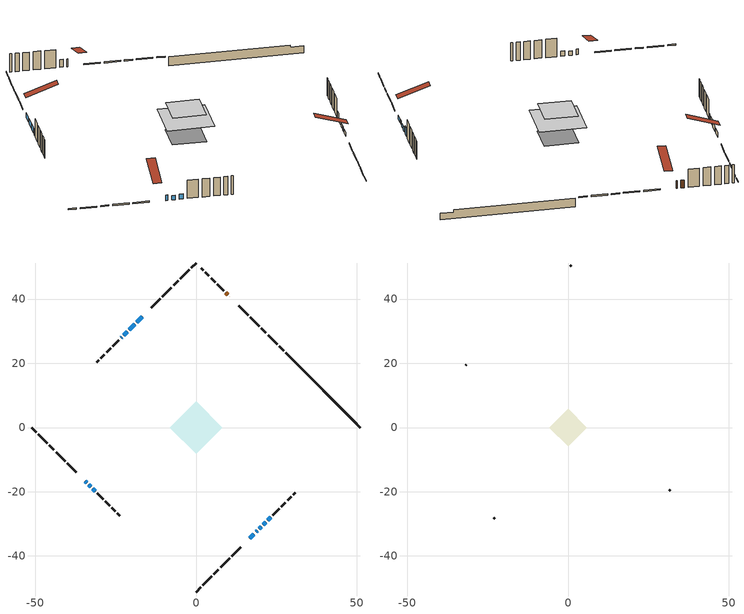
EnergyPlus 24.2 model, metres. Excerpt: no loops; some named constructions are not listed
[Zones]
conditioned space
 floor adiabatic (AdiabaticFloorConstruction): -8.18,0 0,8.18 8.18,0 0,-8.18 z3.04
 floor foundation (Slab1 construction): -5.8,0.18 -0.18,5.8 5.8,-0.18 0.18,-5.8 z-1.76
 wall outside (RimJoist1 construction): 0,-51.21 1.42,-49.8 / -51.21,0 -49.8,-1.42 / 0,51.21 -1.42,49.8 / 27.34,23.87 25.93,25.29 z0.6:0.9
 wall outside (RimJoist2 construction): 2.07,-49.14 4.91,-46.31 / -49.14,-2.07 -46.31,-4.91 / -2.07,49.14 -4.91,46.31 / 25.27,25.94 22.44,28.78 z0.6:0.9
 wall outside (RimJoist3 construction): 5.57,-45.65 6.98,-44.23 / -45.65,-5.57 -44.23,-6.98 / -5.57,45.65 -6.98,44.23 / 21.78,29.43 20.36,30.85 z0.6:0.9
 wall outside (RimJoist4 construction): 7.64,-43.57 10.47,-40.74 / -43.57,-7.64 -40.74,-10.47 / -7.64,43.57 -10.47,40.74 / 19.71,31.51 16.87,34.34 z0.6:0.9
 wall outside (RimJoist5 construction): 11.13,-40.08 13.96,-37.25 / -40.08,-11.13 -37.25,-13.96 / -11.13,40.08 -13.96,37.25 / 16.21,35 13.38,37.83 z0.6:0.9
 wall outside (AdiabaticWallConstruction 1): 10.58,40.63 10.47,40.74 / 9.82,41.39 9.22,41.99 z0.6:2.63
 wall outside (AdiabaticWallConstruction): 16.76,-34.45 18.06,-33.16 z0.6:1.52; -16.76,34.45 -18.41,32.8 / -32.13,-19.08 -31.41,-19.8 / -19.07,32.14 -20.72,30.49 z0.6:1.92; -34.45,-16.76 -34.06,-17.16 z0.6:2.07; -33.4,-17.81 -32.79,-18.42 / 18.71,-32.5 19.07,-32.14 / 21,-30.22 21.64,-29.57 z0.6:1.77; 19.73,-31.49 20.34,-30.87 z0.6:1.57; 22.3,-28.91 23.31,-27.91 z0.6:2.63; -21.38,29.84 -22.46,28.76 / -23.11,28.1 -23.33,27.89 z0.6:2.18
 wall outside (Wall1 construction): 23.96,-27.25 25.87,-25.35 / -30.76,-20.46 -28.85,-22.36 / -23.98,27.23 -25.89,25.33 / 8.57,42.65 6.66,44.55 z0.6:5.48
 wall outside (Wall2 construction): 26.52,-24.69 27.84,-23.37 / -28.2,-23.02 -26.88,-24.34 / -26.54,24.67 -27.86,23.35 / 6.01,45.21 4.69,46.53 z0.6:5.48
 wall outside (Wall5 construction): 28.5,-22.71 29.62,-21.59 / -26.22,-24.99 -25.1,-26.12 / -28.52,22.69 -29.64,21.57 / 4.03,47.18 2.91,48.31 z0.6:5.48
 wall outside (Wall6 construction): 30.28,-20.93 30.93,-20.29 / -24.44,-26.77 -23.79,-27.42 / -30.3,20.91 -30.95,20.27 / 2.25,48.96 1.6,49.61 z0.6:5.48
 wall foundation (FoundationWall1 construction): 28,23.21,-1.76 28,23.21,0.6 48.89,2.32,0.6 48.89,2.32,0.01 51.21,0,0.01 51.21,0,-1.76
 window (WindowConstruction): 16.76,-34.45 18.06,-33.16 z0.6:1.51
 window (WindowConstruction 5): -16.76,34.45 -18.41,32.8 z0.6:1.92
 window (WindowConstruction 6): -34.45,-16.76 -34.06,-17.16 z0.6:2.07
 window (WindowConstruction 7): -33.4,-17.81 -32.79,-18.42 z0.6:1.77
 window (WindowConstruction 10): 18.71,-32.5 19.07,-32.14 z0.6:1.77
 window (WindowConstruction 11): -32.13,-19.08 -31.41,-19.8 z0.6:1.92
 window (WindowConstruction 1): -19.07,32.14 -20.72,30.49 z0.6:1.92
 window (WindowConstruction 2): 19.73,-31.48 20.34,-30.87 z0.6:1.57
 window (WindowConstruction 3): 21,-30.22 21.64,-29.57 z0.6:1.77
 window (WindowConstruction 4): 22.3,-28.91 23.31,-27.91 z0.6:2.63
 window (WindowConstruction 8): -21.38,29.84 -22.45,28.76 z0.6:2.18
 window (WindowConstruction 9): -23.11,28.1 -23.33,27.89 z0.6:2.18
 door (Door): 10.58,40.63 10.48,40.74 z0.6:2.63
 door (Door 1): 9.82,41.4 9.22,41.99 z0.6:2.63
 ceiling adiabatic (AdiabaticFloorConstruction): 0,-8.18 8.18,0 0,8.18 -8.18,0 z3.04
attic - vented
 floor to conditioned space (Floor1 construction Reversed): -5.78,0 0,5.78 5.78,0 0,-5.78 z5.48
 wall outside (Wall7 construction): 31.58,-19.63 31.87,-19.34 / -23.14,-28.08 -22.85,-28.37 / -31.6,19.61 -31.89,19.32 / 0.95,50.27 0.66,50.56 z0.6:5.48
 roof outside (Roof1 construction): 16.11,-35.11,5.48 10.47,-29.48,8.13 8.99,-30.96,8.13 14.62,-36.59,5.48; -35.11,-16.11,5.48 -29.48,-10.47,8.13 -30.96,-8.99,8.13 -36.59,-14.62,5.48; -16.11,35.11,5.48 -10.47,29.48,8.13 -8.99,30.96,8.13 -14.62,36.59,5.48; 11.24,39.98,5.48 5.61,34.34,8.13 7.09,32.86,8.13 12.72,38.49,5.48
[Material] Roughness=Rough; Thermal Absorptance=0.9
Name | Thickness {m} | Conductivity {W/m-K} | Density {kg/m3} | Specific Heat {J/kg-K} | Solar Absorptance | Visible Absorptance
ceiling loosefill ins | 0.254 | 0.0480833 | 16.02 | 1046.75 | 0.7 | 0.7
ceiling stud and cavity | 0.1397 | 0.661126 | 65.682 | 1177.47 | 0.7 | 0.7
gypsum board | 0.0127 | 0.160291 | 801 | 837.4 | 0.6 | 0.6
[Construction]
Floor1 construction: ceiling loosefill ins, ceiling stud and cavity, gypsum board
[EnergyManagementSystem:Program]
infil_program: Set p_m = 0.14; Set p_s = 0.22; Set s_m = 270; Set s_s = 370; Set z_m = 9.99744; Set z_s = 5.680610220172495; Set f_t = (((s_m/z_m)^p_m)*((z_s/s_s)^p_s)); Set Tdiff = tin_s-tout_s; Set dT = @Abs Tdiff; Set c = 0.0844; Set Cs = 0.1002; Set Cw = 0.1658; Set n = 0.65; Set sft = (f_t*0.3); Set temp1 = ((c*Cw)*((sft*site_vw_s)^(2*n)))^2; Set Qinf = (((c*Cs*(dT^n))^2)+temp1)^0.5; Set Qinf = (@Max Qinf 0); Set mech_vent_house_fan_sensible_load_act = 0.0; Set mech_vent_house_fan_latent_load_act = 0.0; Set OASupInPb = out_pb_s; Set OASupInTemp = tout_s; Set OASupInW = out_wt_s; Set OASupRho = (@RhoAirFnPbTdbW OASupInPb OASupInTemp OASupInW); Set OASupCp = (@CpAirFnW OASupInW); Set OASupInEnth = (@HFnTdbW OASupInTemp OASupInW); Set ZoneTemp = tin_s; Set ZoneW = win_s; Set ZoneCp = (@CpAirFnW ZoneW); Set ZoneAirEnth = (@HFnTdbW ZoneTemp ZoneW); Set mech_vent_house_fan_cfis_act = 0.0; Set QWHV_cfis_sup = 0.0; Set QWHV_cfis_suppl_sup = 0.0; Set QWHV_cfis_suppl_exh = 0.0; Set Qrange = 0; Set Qrange = Qrange + 0.075 * mech_vent_range_fan_0_sch_s; Set Qbath = 0; Set Qbath = Qbath + 0.066 * mech_vent_bath_fan_0_sch_s; Set Qbath = Qbath + 0.066 * mech_vent_bath_fan_1_sch_s; Set Qbath = Qbath + 0.066 * mech_vent_bath_fan_2_sch_s; Set Qdryer = 0; Set Qdryer = Qdryer + 0.00308 * clothes_dryer_exhaust_0_sch_s; Set QWHV_sup = 0.00933; Set QWHV_exh = 0.00933; Set Qsupply = QWHV_sup + QWHV_cfis_sup + QWHV_cfis_suppl_sup; Set Qexhaust = Qrange + Qbath + Qdryer + QWHV_exh + QWHV_cfis_suppl_exh; Set Qfan = (@Max Qexhaust Qsupply); Set Qducts = 0; If Qducts < 0; Set Qsupply = Qsupply - Qducts; Else; Set Qexhaust = Qexhaust + Qducts; EndIf; Set Qfan_with_ducts = (@Max Qexhaust Qsupply); Set Qimb = (@Abs (Qsupply - Qexhaust)); If Qinf + Qimb > 0; Set Qtot = Qfan_with_ducts + (Qinf^2) / (Qinf + Qimb); Else; Set Qtot = Qfan_with_ducts; EndIf; Set Qinf_adj = Qtot - Qfan; Set infil_flow_act = Qinf_adj; Set infil_program_Qinf = Qinf_adj; Set infil_program_Qfan = Qfan; Set Qload = Qfan; Set Effectiveness_Sens = 0.0; Set Effectiveness_Lat = 0.0; Set Fan_MFR = Qload * OASupRho; Set ZoneInEnth = OASupInEnth; Set ZoneInTemp = OASupInTemp; If Qload > 0; Set Effectiveness_Sens = Effectiveness_Sens + 0.0093 / Qload * 0.5912295009261301; Set Effectiveness_Lat = Effectiveness_Lat + 0.0093 / Qload * 0.0; EndIf; Set ERVCpMin = (@Min OASupCp ZoneCp); Set ERVSupOutTemp = OASupInTemp + ERVCpMin/OASupCp * Effectiveness_Sens * (ZoneTemp - OASupInTemp); Set ERVSupOutW = OASupInW + ERVCpMin/OASupCp * Effectiveness_Lat * (ZoneW - OASupInW); Set ERVSupOutEnth = (@HFnTdbW ERVSupOutTemp ERVSupOutW); Set ERVSensHeatTrans = Fan_MFR * OASupCp * (ERVSupOutTemp - OASupInTemp); Set ERVTotalHeatTrans = Fan_MFR * (ERVSupOutEnth - OASupInEnth); Set ERVLatHeatTrans = ERVTotalHeatTrans - ERVSensHeatTrans; Set ZoneInEnth = ERVSupOutEnth; Set ZoneInTemp = ERVSupOutTemp; Set FanTotalToCond = Fan_MFR * (ZoneInEnth - ZoneAirEnth); Set FanSensToCond = Fan_MFR * ZoneCp * (ZoneInTemp - ZoneTemp); Set FanLatToCond = FanTotalToCond - FanSensToCond; Set mech_vent_house_fan_sensible_load_act = mech_vent_house_fan_sensible_load_act + FanSensToCond; Set mech_vent_house_fan_latent_load_act = mech_vent_house_fan_latent_load_act + FanLatToCond
[EnergyManagementSystem:ProgramCallingManager]
total_airflows_program_calling_manager: EndOfZoneTimestepAfterZoneReporting; total_airflows_program
total_loads_program_calling_manager: EndOfZoneTimestepAfterZoneReporting; total_loads_program
unmet_hours_program_calling_manager: EndOfZoneTimestepBeforeZoneReporting; unmet_hours_program
water_heater_EC_adj_ProgramManager: EndOfSystemTimestepBeforeHVACReporting; water_heater_EC_adj
[EnergyManagementSystem:OutputVariable] Type of Data in Variable=Summed; Update Frequency=ZoneTimestep
Name | EMS Variable | EMS Program or Subroutine | Units
loads_htg_tot_peakload_outvar; loads_htg_tot_annual_outvar; Energy Management System Output Variable 1; Energy Management System Output Variable 45 | loads_htg_tot | total_loads_program | J
loads_clg_tot_peakload_outvar; loads_clg_tot_annual_outvar; Energy Management System Output Variable 2; Energy Management System Output Variable 46 | loads_clg_tot | total_loads_program | J
htg_unmet_hours_annual_outvar; Energy Management System Output Variable 3 | htg_unmet_hours | unmet_hours_program | hr
clg_unmet_hours_annual_outvar; Energy Management System Output Variable 4 | clg_unmet_hours | unmet_hours_program | hr
loads_htg_roofs_annual_outvar; Energy Management System Output Variable 5 | loads_htg_roofs | component_loads_program | J
loads_htg_ceilings_annual_outvar; Energy Management System Output Variable 6 | loads_htg_ceilings | component_loads_program | J
loads_htg_walls_annual_outvar; Energy Management System Output Variable 7 | loads_htg_walls | component_loads_program | J
loads_htg_rim_joists_annual_outvar; Energy Management System Output Variable 8 | loads_htg_rim_joists | component_loads_program | J
loads_htg_foundation_walls_annual_outvar; Energy Management System Output Variable 9 | loads_htg_foundation_walls | component_loads_program | J
loads_htg_doors_annual_outvar; Energy Management System Output Variable 10 | loads_htg_doors | component_loads_program | J
loads_htg_windows_conduction_annual_outvar; Energy Management System Output Variable 11 | loads_htg_windows_conduction | component_loads_program | J
loads_htg_windows_solar_annual_outvar; Energy Management System Output Variable 12 | loads_htg_windows_solar | component_loads_program | J
loads_htg_skylights_conduction_annual_outvar; Energy Management System Output Variable 13 | loads_htg_skylights_conduction | component_loads_program | J
loads_htg_skylights_solar_annual_outvar; Energy Management System Output Variable 14 | loads_htg_skylights_solar | component_loads_program | J
loads_htg_floors_annual_outvar; Energy Management System Output Variable 15 | loads_htg_floors | component_loads_program | J
loads_htg_slabs_annual_outvar; Energy Management System Output Variable 16 | loads_htg_slabs | component_loads_program | J
loads_htg_internal_mass_annual_outvar; Energy Management System Output Variable 17 | loads_htg_internal_mass | component_loads_program | J
loads_htg_infil_annual_outvar; Energy Management System Output Variable 18 | loads_htg_infil | component_loads_program | J
loads_htg_natvent_annual_outvar; Energy Management System Output Variable 19 | loads_htg_natvent | component_loads_program | J
loads_htg_mechvent_annual_outvar; Energy Management System Output Variable 20 | loads_htg_mechvent | component_loads_program | J
loads_htg_whf_annual_outvar; Energy Management System Output Variable 21 | loads_htg_whf | component_loads_program | J
loads_htg_ducts_annual_outvar; Energy Management System Output Variable 22 | loads_htg_ducts | component_loads_program | J
loads_htg_intgains_annual_outvar; Energy Management System Output Variable 23 | loads_htg_intgains | component_loads_program | J
loads_htg_lighting_annual_outvar; Energy Management System Output Variable 24 | loads_htg_lighting | component_loads_program | J
loads_clg_roofs_annual_outvar; Energy Management System Output Variable 25 | loads_clg_roofs | component_loads_program | J
loads_clg_ceilings_annual_outvar; Energy Management System Output Variable 26 | loads_clg_ceilings | component_loads_program | J
loads_clg_walls_annual_outvar; Energy Management System Output Variable 27 | loads_clg_walls | component_loads_program | J
loads_clg_rim_joists_annual_outvar; Energy Management System Output Variable 28 | loads_clg_rim_joists | component_loads_program | J
loads_clg_foundation_walls_annual_outvar; Energy Management System Output Variable 29 | loads_clg_foundation_walls | component_loads_program | J
loads_clg_doors_annual_outvar; Energy Management System Output Variable 30 | loads_clg_doors | component_loads_program | J
loads_clg_windows_conduction_annual_outvar; Energy Management System Output Variable 31 | loads_clg_windows_conduction | component_loads_program | J
loads_clg_windows_solar_annual_outvar; Energy Management System Output Variable 32 | loads_clg_windows_solar | component_loads_program | J
loads_clg_skylights_conduction_annual_outvar; Energy Management System Output Variable 33 | loads_clg_skylights_conduction | component_loads_program | J
loads_clg_skylights_solar_annual_outvar; Energy Management System Output Variable 34 | loads_clg_skylights_solar | component_loads_program | J
loads_clg_floors_annual_outvar; Energy Management System Output Variable 35 | loads_clg_floors | component_loads_program | J
loads_clg_slabs_annual_outvar; Energy Management System Output Variable 36 | loads_clg_slabs | component_loads_program | J
loads_clg_internal_mass_annual_outvar; Energy Management System Output Variable 37 | loads_clg_internal_mass | component_loads_program | J
loads_clg_infil_annual_outvar; Energy Management System Output Variable 38 | loads_clg_infil | component_loads_program | J
loads_clg_natvent_annual_outvar; Energy Management System Output Variable 39 | loads_clg_natvent | component_loads_program | J
loads_clg_mechvent_annual_outvar; Energy Management System Output Variable 40 | loads_clg_mechvent | component_loads_program | J
loads_clg_whf_annual_outvar; Energy Management System Output Variable 41 | loads_clg_whf | component_loads_program | J
loads_clg_ducts_annual_outvar; Energy Management System Output Variable 42 | loads_clg_ducts | component_loads_program | J
loads_clg_intgains_annual_outvar; Energy Management System Output Variable 43 | loads_clg_intgains | component_loads_program | J
loads_clg_lighting_annual_outvar; Energy Management System Output Variable 44 | loads_clg_lighting | component_loads_program | J
[Schedule:Day:Interval]
interior lighting schedule day: No, 01:00, 0.108182, 04:00, 0.0901515, 05:00, 0.0991667, 06:00, 0.162273, 07:00, 0.270455, 08:00, 0.342576, 10:00, 0.369621, 11:00, 0.351591, 12:00, 0.333561, 13:00, 0.324545, 14:00, 0.31553, 15:00, 0.333561, 16:00, 0.369621, 17:00, 0.450758, 18:00, 0.585985, 19:00, 0.775303, 20:00, 0.955606, 21:00, 0.991667, 22:00, 0.712197, 23:00, 0.360606, 24:00, 0.162273
interior lighting schedule day 1: No, 01:00, 0.100909, 04:00, 0.0840909, 05:00, 0.0925, 06:00, 0.151364, 07:00, 0.252273, 08:00, 0.319545, 10:00, 0.344773, 11:00, 0.327955, 12:00, 0.311136, 13:00, 0.302727, 14:00, 0.294318, 15:00, 0.311136, 16:00, 0.344773, 17:00, 0.420455, 18:00, 0.546591, 19:00, 0.723182, 20:00, 0.891364, 21:00, 0.925, 22:00, 0.664318, 23:00, 0.336364, 24:00, 0.151364
interior lighting schedule day 2: No, 01:00, 0.0927273, 04:00, 0.0772727, 05:00, 0.085, 06:00, 0.139091, 07:00, 0.231818, 08:00, 0.293636, 10:00, 0.316818, 11:00, 0.301364, 12:00, 0.285909, 13:00, 0.278182, 14:00, 0.270455, 15:00, 0.285909, 16:00, 0.316818, 17:00, 0.386364, 18:00, 0.502273, 19:00, 0.664545, 20:00, 0.819091, 21:00, 0.85, 22:00, 0.610455, 23:00, 0.309091, 24:00, 0.139091
interior lighting schedule day 3: No, 01:00, 0.0845455, 04:00, 0.0704545, 05:00, 0.0775, 06:00, 0.126818, 07:00, 0.211364, 08:00, 0.267727, 10:00, 0.288864, 11:00, 0.274773, 12:00, 0.260682, 13:00, 0.253636, 14:00, 0.246591, 15:00, 0.260682, 16:00, 0.288864, 17:00, 0.352273, 18:00, 0.457955, 19:00, 0.605909, 20:00, 0.746818, 21:00, 0.775, 22:00, 0.556591, 23:00, 0.281818, 24:00, 0.126818
interior lighting schedule day 4: No, 01:00, 0.0763636, 04:00, 0.0636364, 05:00, 0.07, 06:00, 0.114545, 07:00, 0.190909, 08:00, 0.241818, 10:00, 0.260909, 11:00, 0.248182, 12:00, 0.235455, 13:00, 0.229091, 14:00, 0.222727, 15:00, 0.235455, 16:00, 0.260909, 17:00, 0.318182, 18:00, 0.413636, 19:00, 0.547273, 20:00, 0.674545, 21:00, 0.7, 22:00, 0.502727, 23:00, 0.254545, 24:00, 0.114545
interior lighting schedule day 5: No, 01:00, 0.0727273, 04:00, 0.0606061, 05:00, 0.0666667, 06:00, 0.109091, 07:00, 0.181818, 08:00, 0.230303, 10:00, 0.248485, 11:00, 0.236364, 12:00, 0.224242, 13:00, 0.218182, 14:00, 0.212121, 15:00, 0.224242, 16:00, 0.248485, 17:00, 0.30303, 18:00, 0.393939, 19:00, 0.521212, 20:00, 0.642424, 21:00, 0.666667, 22:00, 0.478788, 23:00, 0.242424, 24:00, 0.109091
interior lighting schedule day 6: No, 01:00, 0.0745455, 04:00, 0.0621212, 05:00, 0.0683333, 06:00, 0.111818, 07:00, 0.186364, 08:00, 0.236061, 10:00, 0.254697, 11:00, 0.242273, 12:00, 0.229848, 13:00, 0.223636, 14:00, 0.217424, 15:00, 0.229848, 16:00, 0.254697, 17:00, 0.310606, 18:00, 0.403788, 19:00, 0.534242, 20:00, 0.658485, 21:00, 0.683333, 22:00, 0.490758, 23:00, 0.248485, 24:00, 0.111818
interior lighting schedule day 7: No, 01:00, 0.08, 04:00, 0.0666667, 05:00, 0.0733333, 06:00, 0.12, 07:00, 0.2, 08:00, 0.253333, 10:00, 0.273333, 11:00, 0.26, 12:00, 0.246667, 13:00, 0.24, 14:00, 0.233333, 15:00, 0.246667, 16:00, 0.273333, 17:00, 0.333333, 18:00, 0.433333, 19:00, 0.573333, 20:00, 0.706667, 21:00, 0.733333, 22:00, 0.526667, 23:00, 0.266667, 24:00, 0.12
interior lighting schedule day 8: No, 01:00, 0.0890909, 04:00, 0.0742424, 05:00, 0.0816667, 06:00, 0.133636, 07:00, 0.222727, 08:00, 0.282121, 10:00, 0.304394, 11:00, 0.289545, 12:00, 0.274697, 13:00, 0.267273, 14:00, 0.259848, 15:00, 0.274697, 16:00, 0.304394, 17:00, 0.371212, 18:00, 0.482576, 19:00, 0.638485, 20:00, 0.78697, 21:00, 0.816667, 22:00, 0.586515, 23:00, 0.29697, 24:00, 0.133636
interior lighting schedule day 9: No, 01:00, 0.0972727, 04:00, 0.0810606, 05:00, 0.0891667, 06:00, 0.145909, 07:00, 0.243182, 08:00, 0.30803, 10:00, 0.332348, 11:00, 0.316136, 12:00, 0.299924, 13:00, 0.291818, 14:00, 0.283712, 15:00, 0.299924, 16:00, 0.332348, 17:00, 0.405303, 18:00, 0.526894, 19:00, 0.697121, 20:00, 0.859242, 21:00, 0.891667, 22:00, 0.640379, 23:00, 0.324242, 24:00, 0.145909
interior lighting schedule day 10: No, 01:00, 0.105455, 04:00, 0.0878788, 05:00, 0.0966667, 06:00, 0.158182, 07:00, 0.263636, 08:00, 0.333939, 10:00, 0.360303, 11:00, 0.342727, 12:00, 0.325152, 13:00, 0.316364, 14:00, 0.307576, 15:00, 0.325152, 16:00, 0.360303, 17:00, 0.439394, 18:00, 0.571212, 19:00, 0.755758, 20:00, 0.931515, 21:00, 0.966667, 22:00, 0.694242, 23:00, 0.351515, 24:00, 0.158182
interior lighting schedule day 11: No, 01:00, 0.109091, 04:00, 0.0909091, 05:00, 0.1, 06:00, 0.163636, 07:00, 0.272727, 08:00, 0.345455, 10:00, 0.372727, 11:00, 0.354545, 12:00, 0.336364, 13:00, 0.327273, 14:00, 0.318182, 15:00, 0.336364, 16:00, 0.372727, 17:00, 0.454545, 18:00, 0.590909, 19:00, 0.781818, 20:00, 0.963636, 21:00, 1, 22:00, 0.718182, 23:00, 0.363636, 24:00, 0.163636
interior lighting schedule default day; occupants schedule default day; clothes dryer schedule default day; cooking range schedule default day; mech vent bath fan 0 schedule default day; mech vent bath fan 1 schedule default day; mech vent bath fan 2 schedule default day; mech vent range fan 0 schedule default day; misc plug loads schedule default day; general water use schedule default day; heating setpoint default day; cooling setpoint default day; clothes dryer exhaust 0 schedule default day; cooling season schedule day; cooling season schedule day 2; cooling season schedule default day; exterior lighting schedule default day; natural vent schedule default day: No, 24:00, 0
occupants schedule day: No, 05:00, 0.426829, 06:00, 0.719512, 07:00, 1, 08:00, 0.670732, 09:00, 0.329268, 14:00, 0.170732, 15:00, 0.231707, 16:00, 0.329268, 17:00, 0.5, 18:00, 0.670732, 19:00, 0.829268, 21:00, 1, 22:00, 0.853659, 23:00, 0.646341, 24:00, 0.426829
clothes dryer schedule day; clothes dryer exhaust 0 schedule day: No, 01:00, 0.123457, 02:00, 0.0740741, 03:00, 0.0493827, 04:00, 0.0246914, 05:00, 0.0493827, 06:00, 0.0740741, 07:00, 0.197531, 08:00, 0.395062, 09:00, 0.592593, 10:00, 0.839506, 11:00, 0.962963, 12:00, 1, 13:00, 0.91358, 14:00, 0.82716, 15:00, 0.716049, 16:00, 0.753086, 17:00, 0.679012, 18:00, 0.666667, 20:00, 0.62963, 21:00, 0.641975, 22:00, 0.666667, 23:00, 0.54321, 24:00, 0.296296
cooking range schedule day: No, 05:00, 0.0597015, 06:00, 0.11194, 07:00, 0.171642, 08:00, 0.291045, 11:00, 0.343284, 12:00, 0.402985, 13:00, 0.462687, 14:00, 0.343284, 15:00, 0.291045, 16:00, 0.402985, 17:00, 0.567164, 18:00, 1, 19:00, 0.850746, 20:00, 0.432836, 21:00, 0.291045, 22:00, 0.231343, 23:00, 0.171642, 24:00, 0.11194
mech vent bath fan 0 schedule day; mech vent bath fan 1 schedule day; mech vent bath fan 2 schedule day: No, 07:00, 0, 08:00, 1, 09:00, 0.2, 24:00, 0
mech vent range fan 0 schedule day: No, 18:00, 0, 19:00, 1, 20:00, 0.2, 24:00, 0
misc plug loads schedule day: No, 06:00, 0.705882, 07:00, 0.745098, 08:00, 0.803922, 15:00, 0.823529, 16:00, 0.862745, 17:00, 0.921569, 18:00, 0.980392, 19:00, 1, 20:00, 0.980392, 21:00, 0.941176, 22:00, 0.862745, 23:00, 0.784314, 24:00, 0.72549
general water use schedule day: No, 01:00, 0.315068, 03:00, 0.287671, 04:00, 0.342466, 05:00, 0.369863, 06:00, 0.520548, 07:00, 0.60274, 08:00, 0.534247, 10:00, 0.506849, 11:00, 0.465753, 14:00, 0.479452, 15:00, 0.534247, 16:00, 0.589041, 17:00, 0.69863, 18:00, 0.876712, 19:00, 0.890411, 20:00, 0.986301, 21:00, 1, 22:00, 0.863014, 23:00, 0.616438, 24:00, 0.465753
heating setpoint day: No, 07:00, 18, 23:00, 21, 24:00, 18
cooling setpoint day: No, 24:00, 25
cooling season schedule day 1: No, 24:00, 1
exterior lighting schedule day: No, 01:00, 0.566667, 03:00, 0.524167, 05:00, 0.495833, 06:00, 0.5525, 07:00, 0.623333, 08:00, 0.580833, 09:00, 0.439167, 10:00, 0.354167, 12:00, 0.34, 13:00, 0.354167, 14:00, 0.396667, 15:00, 0.425, 16:00, 0.495833, 17:00, 0.623333, 18:00, 0.793333, 19:00, 0.906667, 20:00, 0.963333, 21:00, 0.991667, 22:00, 0.920833, 23:00, 0.793333, 24:00, 0.665833
exterior lighting schedule day 1: No, 01:00, 0.528571, 03:00, 0.488929, 05:00, 0.4625, 06:00, 0.515357, 07:00, 0.581429, 08:00, 0.541786, 09:00, 0.409643, 10:00, 0.330357, 12:00, 0.317143, 13:00, 0.330357, 14:00, 0.37, 15:00, 0.396429, 16:00, 0.4625, 17:00, 0.581429, 18:00, 0.74, 19:00, 0.845714, 20:00, 0.898571, 21:00, 0.925, 22:00, 0.858929, 23:00, 0.74, 24:00, 0.621071
exterior lighting schedule day 10: No, 01:00, 0.552381, 03:00, 0.510952, 05:00, 0.483333, 06:00, 0.538571, 07:00, 0.607619, 08:00, 0.56619, 09:00, 0.428095, 10:00, 0.345238, 12:00, 0.331429, 13:00, 0.345238, 14:00, 0.386667, 15:00, 0.414286, 16:00, 0.483333, 17:00, 0.607619, 18:00, 0.773333, 19:00, 0.88381, 20:00, 0.939048, 21:00, 0.966667, 22:00, 0.897619, 23:00, 0.773333, 24:00, 0.649048
exterior lighting schedule day 11: No, 01:00, 0.571429, 03:00, 0.528571, 05:00, 0.5, 06:00, 0.557143, 07:00, 0.628571, 08:00, 0.585714, 09:00, 0.442857, 10:00, 0.357143, 12:00, 0.342857, 13:00, 0.357143, 14:00, 0.4, 15:00, 0.428571, 16:00, 0.5, 17:00, 0.628571, 18:00, 0.8, 19:00, 0.914286, 20:00, 0.971429, 21:00, 1, 22:00, 0.928571, 23:00, 0.8, 24:00, 0.671429
exterior lighting schedule day 2: No, 01:00, 0.485714, 03:00, 0.449286, 05:00, 0.425, 06:00, 0.473571, 07:00, 0.534286, 08:00, 0.497857, 09:00, 0.376429, 10:00, 0.303571, 12:00, 0.291429, 13:00, 0.303571, 14:00, 0.34, 15:00, 0.364286, 16:00, 0.425, 17:00, 0.534286, 18:00, 0.68, 19:00, 0.777143, 20:00, 0.825714, 21:00, 0.85, 22:00, 0.789286, 23:00, 0.68, 24:00, 0.570714
exterior lighting schedule day 3: No, 01:00, 0.442857, 03:00, 0.409643, 05:00, 0.3875, 06:00, 0.431786, 07:00, 0.487143, 08:00, 0.453929, 09:00, 0.343214, 10:00, 0.276786, 12:00, 0.265714, 13:00, 0.276786, 14:00, 0.31, 15:00, 0.332143, 16:00, 0.3875, 17:00, 0.487143, 18:00, 0.62, 19:00, 0.708571, 20:00, 0.752857, 21:00, 0.775, 22:00, 0.719643, 23:00, 0.62, 24:00, 0.520357
exterior lighting schedule day 4: No, 01:00, 0.4, 03:00, 0.37, 05:00, 0.35, 06:00, 0.39, 07:00, 0.44, 08:00, 0.41, 09:00, 0.31, 10:00, 0.25, 12:00, 0.24, 13:00, 0.25, 14:00, 0.28, 15:00, 0.3, 16:00, 0.35, 17:00, 0.44, 18:00, 0.56, 19:00, 0.64, 20:00, 0.68, 21:00, 0.7, 22:00, 0.65, 23:00, 0.56, 24:00, 0.47
exterior lighting schedule day 5: No, 01:00, 0.380952, 03:00, 0.352381, 05:00, 0.333333, 06:00, 0.371429, 07:00, 0.419048, 08:00, 0.390476, 09:00, 0.295238, 10:00, 0.238095, 12:00, 0.228571, 13:00, 0.238095, 14:00, 0.266667, 15:00, 0.285714, 16:00, 0.333333, 17:00, 0.419048, 18:00, 0.533333, 19:00, 0.609524, 20:00, 0.647619, 21:00, 0.666667, 22:00, 0.619048, 23:00, 0.533333, 24:00, 0.447619
exterior lighting schedule day 6: No, 01:00, 0.390476, 03:00, 0.36119, 05:00, 0.341667, 06:00, 0.380714, 07:00, 0.429524, 08:00, 0.400238, 09:00, 0.302619, 10:00, 0.244048, 12:00, 0.234286, 13:00, 0.244048, 14:00, 0.273333, 15:00, 0.292857, 16:00, 0.341667, 17:00, 0.429524, 18:00, 0.546667, 19:00, 0.624762, 20:00, 0.66381, 21:00, 0.683333, 22:00, 0.634524, 23:00, 0.546667, 24:00, 0.45881
exterior lighting schedule day 7: No, 01:00, 0.419048, 03:00, 0.387619, 05:00, 0.366667, 06:00, 0.408571, 07:00, 0.460952, 08:00, 0.429524, 09:00, 0.324762, 10:00, 0.261905, 12:00, 0.251429, 13:00, 0.261905, 14:00, 0.293333, 15:00, 0.314286, 16:00, 0.366667, 17:00, 0.460952, 18:00, 0.586667, 19:00, 0.670476, 20:00, 0.712381, 21:00, 0.733333, 22:00, 0.680952, 23:00, 0.586667, 24:00, 0.492381
exterior lighting schedule day 8: No, 01:00, 0.466667, 03:00, 0.431667, 05:00, 0.408333, 06:00, 0.455, 07:00, 0.513333, 08:00, 0.478333, 09:00, 0.361667, 10:00, 0.291667, 12:00, 0.28, 13:00, 0.291667, 14:00, 0.326667, 15:00, 0.35, 16:00, 0.408333, 17:00, 0.513333, 18:00, 0.653333, 19:00, 0.746667, 20:00, 0.793333, 21:00, 0.816667, 22:00, 0.758333, 23:00, 0.653333, 24:00, 0.548333
exterior lighting schedule day 9: No, 01:00, 0.509524, 03:00, 0.47131, 05:00, 0.445833, 06:00, 0.496786, 07:00, 0.560476, 08:00, 0.522262, 09:00, 0.394881, 10:00, 0.318452, 12:00, 0.305714, 13:00, 0.318452, 14:00, 0.356667, 15:00, 0.382143, 16:00, 0.445833, 17:00, 0.560476, 18:00, 0.713333, 19:00, 0.815238, 20:00, 0.86619, 21:00, 0.891667, 22:00, 0.827976, 23:00, 0.713333, 24:00, 0.59869
[Schedule:Week:Daily]
heating setpoint Week Rule - Jan1-Dec31: heating setpoint day, heating setpoint day, heating setpoint day, heating setpoint day, heating setpoint day, heating setpoint day, heating setpoint day, heating setpoint default day, heating setpoint default day, heating setpoint default day, heating setpoint default day, heating setpoint default day
cooling setpoint Week Rule - Jan1-Dec31: cooling setpoint day, cooling setpoint day, cooling setpoint day, cooling setpoint day, cooling setpoint day, cooling setpoint day, cooling setpoint day, cooling setpoint default day, cooling setpoint default day, cooling setpoint default day, cooling setpoint default day, cooling setpoint default day
clothes dryer exhaust 0 schedule Week Rule - Jan1-Dec31: clothes dryer exhaust 0 schedule day, clothes dryer exhaust 0 schedule day, clothes dryer exhaust 0 schedule day, clothes dryer exhaust 0 schedule day, clothes dryer exhaust 0 schedule day, clothes dryer exhaust 0 schedule day, clothes dryer exhaust 0 schedule day, clothes dryer exhaust 0 schedule default day, clothes dryer exhaust 0 schedule default day, clothes dryer exhaust 0 schedule default day, clothes dryer exhaust 0 schedule default day, clothes dryer exhaust 0 schedule default day
cooling season schedule Week Rule - Jan1-May26: cooling season schedule day, cooling season schedule day, cooling season schedule day, cooling season schedule day, cooling season schedule day, cooling season schedule day, cooling season schedule day, cooling season schedule default day, cooling season schedule default day, cooling season schedule default day, cooling season schedule default day, cooling season schedule default day
cooling season schedule Week Rule - May27-Jun2: cooling season schedule day, cooling season schedule day, cooling season schedule day, cooling season schedule day, cooling season schedule day, cooling season schedule day 1, cooling season schedule day 1, cooling season schedule default day, cooling season schedule default day, cooling season schedule default day, cooling season schedule default day, cooling season schedule default day
cooling season schedule Week Rule - Jun3-Aug25: cooling season schedule day 1, cooling season schedule day 1, cooling season schedule day 1, cooling season schedule day 1, cooling season schedule day 1, cooling season schedule day 1, cooling season schedule day 1, cooling season schedule default day, cooling season schedule default day, cooling season schedule default day, cooling season schedule default day, cooling season schedule default day
cooling season schedule Week Rule - Aug26-Sep1: cooling season schedule day 1, cooling season schedule day 1, cooling season schedule day 1, cooling season schedule day 1, cooling season schedule day 1, cooling season schedule day 1, cooling season schedule day 2, cooling season schedule default day, cooling season schedule default day, cooling season schedule default day, cooling season schedule default day, cooling season schedule default day
cooling season schedule Week Rule - Sep2-Dec31: cooling season schedule day 2, cooling season schedule day 2, cooling season schedule day 2, cooling season schedule day 2, cooling season schedule day 2, cooling season schedule day 2, cooling season schedule day 2, cooling season schedule default day, cooling season schedule default day, cooling season schedule default day, cooling season schedule default day, cooling season schedule default day
exterior lighting schedule Week Rule - Apr1-Apr28: exterior lighting schedule day 3, exterior lighting schedule day 3, exterior lighting schedule day 3, exterior lighting schedule day 3, exterior lighting schedule day 3, exterior lighting schedule day 3, exterior lighting schedule day 3, exterior lighting schedule default day, exterior lighting schedule default day, exterior lighting schedule default day, exterior lighting schedule default day, exterior lighting schedule default day
exterior lighting schedule Week Rule - Apr29-May5: exterior lighting schedule day 3, exterior lighting schedule day 3, exterior lighting schedule day 4, exterior lighting schedule day 4, exterior lighting schedule day 4, exterior lighting schedule day 4, exterior lighting schedule day 4, exterior lighting schedule default day, exterior lighting schedule default day, exterior lighting schedule default day, exterior lighting schedule default day, exterior lighting schedule default day
exterior lighting schedule Week Rule - May6-May26: exterior lighting schedule day 4, exterior lighting schedule day 4, exterior lighting schedule day 4, exterior lighting schedule day 4, exterior lighting schedule day 4, exterior lighting schedule day 4, exterior lighting schedule day 4, exterior lighting schedule default day, exterior lighting schedule default day, exterior lighting schedule default day, exterior lighting schedule default day, exterior lighting schedule default day
exterior lighting schedule Week Rule - May27-Jun2: exterior lighting schedule day 4, exterior lighting schedule day 4, exterior lighting schedule day 4, exterior lighting schedule day 4, exterior lighting schedule day 4, exterior lighting schedule day 5, exterior lighting schedule day 5, exterior lighting schedule default day, exterior lighting schedule default day, exterior lighting schedule default day, exterior lighting schedule default day, exterior lighting schedule default day
exterior lighting schedule Week Rule - Jun3-Jun30: exterior lighting schedule day 5, exterior lighting schedule day 5, exterior lighting schedule day 5, exterior lighting schedule day 5, exterior lighting schedule day 5, exterior lighting schedule day 5, exterior lighting schedule day 5, exterior lighting schedule default day, exterior lighting schedule default day, exterior lighting schedule default day, exterior lighting schedule default day, exterior lighting schedule default day
exterior lighting schedule Week Rule - Jul1-Jul28: exterior lighting schedule day 6, exterior lighting schedule day 6, exterior lighting schedule day 6, exterior lighting schedule day 6, exterior lighting schedule day 6, exterior lighting schedule day 6, exterior lighting schedule day 6, exterior lighting schedule default day, exterior lighting schedule default day, exterior lighting schedule default day, exterior lighting schedule default day, exterior lighting schedule default day
exterior lighting schedule Week Rule - Jul29-Aug4: exterior lighting schedule day 6, exterior lighting schedule day 6, exterior lighting schedule day 6, exterior lighting schedule day 7, exterior lighting schedule day 7, exterior lighting schedule day 7, exterior lighting schedule day 7, exterior lighting schedule default day, exterior lighting schedule default day, exterior lighting schedule default day, exterior lighting schedule default day, exterior lighting schedule default day
exterior lighting schedule Week Rule - Aug5-Aug25: exterior lighting schedule day 7, exterior lighting schedule day 7, exterior lighting schedule day 7, exterior lighting schedule day 7, exterior lighting schedule day 7, exterior lighting schedule day 7, exterior lighting schedule day 7, exterior lighting schedule default day, exterior lighting schedule default day, exterior lighting schedule default day, exterior lighting schedule default day, exterior lighting schedule default day
exterior lighting schedule Week Rule - Aug26-Sep1: exterior lighting schedule day 7, exterior lighting schedule day 7, exterior lighting schedule day 7, exterior lighting schedule day 7, exterior lighting schedule day 7, exterior lighting schedule day 7, exterior lighting schedule day 8, exterior lighting schedule default day, exterior lighting schedule default day, exterior lighting schedule default day, exterior lighting schedule default day, exterior lighting schedule default day
exterior lighting schedule Week Rule - Sep2-Sep29: exterior lighting schedule day 8, exterior lighting schedule day 8, exterior lighting schedule day 8, exterior lighting schedule day 8, exterior lighting schedule day 8, exterior lighting schedule day 8, exterior lighting schedule day 8, exterior lighting schedule default day, exterior lighting schedule default day, exterior lighting schedule default day, exterior lighting schedule default day, exterior lighting schedule default day
exterior lighting schedule Week Rule - Sep30-Oct6: exterior lighting schedule day 8, exterior lighting schedule day 9, exterior lighting schedule day 9, exterior lighting schedule day 9, exterior lighting schedule day 9, exterior lighting schedule day 9, exterior lighting schedule day 9, exterior lighting schedule default day, exterior lighting schedule default day, exterior lighting schedule default day, exterior lighting schedule default day, exterior lighting schedule default day
exterior lighting schedule Week Rule - Oct7-Oct27: exterior lighting schedule day 9, exterior lighting schedule day 9, exterior lighting schedule day 9, exterior lighting schedule day 9, exterior lighting schedule day 9, exterior lighting schedule day 9, exterior lighting schedule day 9, exterior lighting schedule default day, exterior lighting schedule default day, exterior lighting schedule default day, exterior lighting schedule default day, exterior lighting schedule default day
exterior lighting schedule Week Rule - Oct28-Nov3: exterior lighting schedule day 9, exterior lighting schedule day 9, exterior lighting schedule day 9, exterior lighting schedule day 9, exterior lighting schedule day 10, exterior lighting schedule day 10, exterior lighting schedule day 10, exterior lighting schedule default day, exterior lighting schedule default day, exterior lighting schedule default day, exterior lighting schedule default day, exterior lighting schedule default day
exterior lighting schedule Week Rule - Nov4-Nov24: exterior lighting schedule day 10, exterior lighting schedule day 10, exterior lighting schedule day 10, exterior lighting schedule day 10, exterior lighting schedule day 10, exterior lighting schedule day 10, exterior lighting schedule day 10, exterior lighting schedule default day, exterior lighting schedule default day, exterior lighting schedule default day, exterior lighting schedule default day, exterior lighting schedule default day
exterior lighting schedule Week Rule - Nov25-Dec1: exterior lighting schedule day 10, exterior lighting schedule day 10, exterior lighting schedule day 10, exterior lighting schedule day 10, exterior lighting schedule day 10, exterior lighting schedule day 10, exterior lighting schedule day 11, exterior lighting schedule default day, exterior lighting schedule default day, exterior lighting schedule default day, exterior lighting schedule default day, exterior lighting schedule default day
exterior lighting schedule Week Rule - Dec2-Dec31: exterior lighting schedule day 11, exterior lighting schedule day 11, exterior lighting schedule day 11, exterior lighting schedule day 11, exterior lighting schedule day 11, exterior lighting schedule day 11, exterior lighting schedule day 11, exterior lighting schedule default day, exterior lighting schedule default day, exterior lighting schedule default day, exterior lighting schedule default day, exterior lighting schedule default day
natural vent schedule Week Rule - Jan1-Dec31: natural vent schedule default day, natural vent schedule default day, natural vent schedule default day, natural vent schedule default day, natural vent schedule default day, natural vent schedule default day, natural vent schedule default day, natural vent schedule default day, natural vent schedule default day, natural vent schedule default day, natural vent schedule default day, natural vent schedule default day
[Schedule:Year]
heating setpoint: heating setpoint Week Rule - Jan1-Dec31, 1, 1, 12, 31
cooling setpoint: cooling setpoint Week Rule - Jan1-Dec31, 1, 1, 12, 31
clothes dryer exhaust 0 schedule: clothes dryer exhaust 0 schedule Week Rule - Jan1-Dec31, 1, 1, 12, 31
cooling season schedule: cooling season schedule Week Rule - Jan1-May26, 1, 1, 5, 26, cooling season schedule Week Rule - May27-Jun2, 5, 27, 6, 2, cooling season schedule Week Rule - Jun3-Aug25, 6, 3, 8, 25, cooling season schedule Week Rule - Aug26-Sep1, 8, 26, 9, 1, cooling season schedule Week Rule - Sep2-Dec31, 9, 2, 12, 31
natural vent schedule: natural vent schedule Week Rule - Jan1-Dec31, 1, 1, 12, 31
